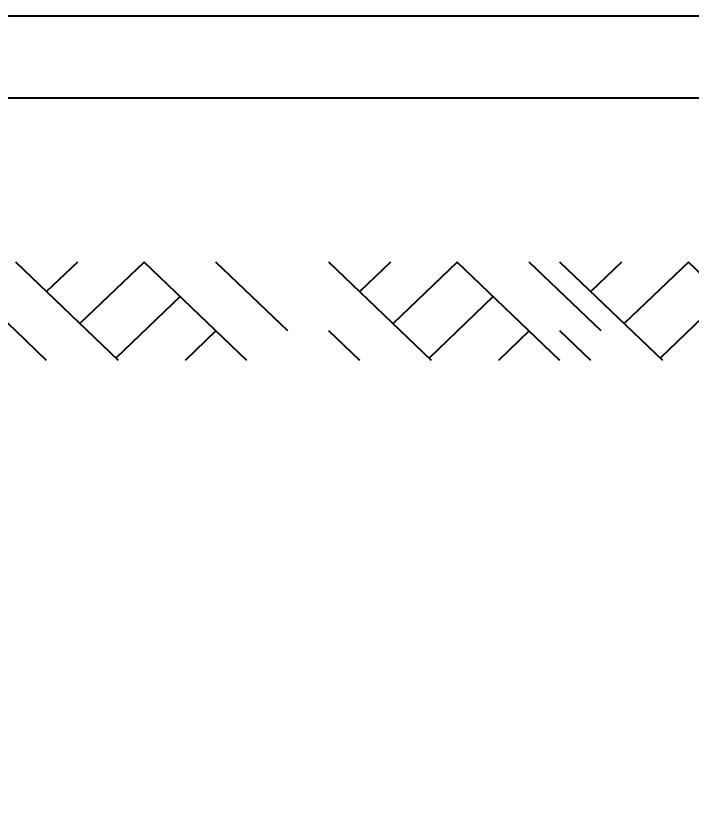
# Model space of a CAD drawing. Extents: x 220580 to 2027826, y -309201 to 71987.
# Drawn here: x 1062608 to 1063431, y -178633 to -177676 of the extents above; entities that cross this region are included whole.
import ezdxf

# ---------------------------------------------------------------- set-up
doc = ezdxf.new("R2010")
doc.units = 0
doc.linetypes.add('DASH', pattern=[0.35, 0.25, -0.1])
doc.linetypes.add('ZN-DOT', pattern=[0.25, 0, -0.25])
for name, color, linetype in [('!ZN6-层高线-8', 8, 'ZN-DOT'), ('20剖面图$0$A-HATCH-1', 252, 'Continuous'), ('20剖面图$0$A-SFCE', 30, 'Continuous'), ('20剖面图$0$AS-COLN', 6, 'Continuous'), ('DIM', 173, 'Continuous')]:
    doc.layers.add(name, color=color, linetype=linetype)
doc.styles.add('DHTEXT-1', font='ROMANS.shx', dxfattribs={"width": 0.7, "bigfont": 'CHINESE.shx'})
doc.dimstyles.new('ZN3', dxfattribs={"dimscale": 3, "dimtxt": 2.5, "dimasz": 1.5, "dimexe": 1, "dimexo": 2, "dimgap": 0.9, "dimtad": 1, "dimdec": 0, "dimdsep": 46, "dimtxsty": 'DHTEXT-1', "dimblk": 'ARCHTICK', "dimcen": 2.5, "dimclrd": 173, "dimclre": 173, "dimclrt": 7, "dimazin": 2, "dimtfac": 1, "dimtix": 1, "dimtmove": 2, "dimatfit": 3, "dimfxl": 0, "dimarcsym": 0})

# ---------------------------------------------------------------- blocks, each defined once
blk = doc.blocks.new('20剖面图$0$$LinePat$素土夯实')
at = {"color": 0}
for p, q in [((0, -210), (210, 0)), ((120, -300), (420, 0)), ((420, 0), (607.5, -187.5)), ((495, -300), (795, 0)), ((615, 0), (705, -90)), ((315, -105), (502.5, -292.5)), ((210, -210), (300, -300)), ((705, -300), (795, -210))]:
    blk.add_line(p, q, dxfattribs=at)
blk = doc.blocks.new('_ArchTick')
at = {"color": 0, "linetype": 'ByBlock', "const_width": 0.4}
blk.add_lwpolyline([(-0.5, -0.5), (0.5, 0.5)], dxfattribs=at)
blk = doc.blocks.new('*D647')
at = {"layer": 'Defpoints', "color": 0, "ltscale": 30, "transparency": 16777216}
for p in [(1059527.09, -179228.68), (1059527.09, -179384.71), (1063802.06, -179384.71)]:
    blk.add_point(p, dxfattribs=at)
at = {"layer": 'DIM', "color": 173, "linetype": 'ByBlock', "lineweight": -2, "ltscale": 30, "transparency": 16777216}
for p, q in [((1059527.09, -178984.71), (1059527.09, -179028.68)), ((1063802.06, -178984.71), (1063802.06, -179028.68)), ((1063802.06, -179228.68), (1059527.09, -179228.68))]:
    blk.add_line(p, q, dxfattribs=at)
at = {"layer": 'DIM', "color": 173, "lineweight": -2, "ltscale": 30, "transparency": 16777216, "xscale": 300, "yscale": 300, "zscale": 300, "rotation": 180}
blk.add_blockref('_ArchTick', (1059527.09, -179228.68), dxfattribs=at)
at = {"layer": 'DIM', "color": 173, "lineweight": -2, "ltscale": 30, "transparency": 16777216, "xscale": 300, "yscale": 300, "zscale": 300}
blk.add_blockref('_ArchTick', (1063802.06, -179228.68), dxfattribs=at)
at = {"layer": 'DIM', "color": 7, "ltscale": 30, "transparency": 16777216, "insert": (1061664.57, -178722.36), "char_height": 500, "attachment_point": 5, "style": 'DHTEXT-1'}
blk.add_mtext('变量', dxfattribs=at)

msp = doc.modelspace()

# ---------------------------------------------------------------- linework, layer by layer
at = {"layer": '!ZN6-层高线-8', "linetype": 'DASH', "ltscale": 400}
msp.add_line((1060129.3, -177676.43), (1071949.9, -177676.43), dxfattribs=at)
at = {"layer": '20剖面图$0$A-SFCE'}
msp.add_line((1059625.23, -177676.43), (1063782.06, -177676.43), dxfattribs=at)
at = {"layer": '20剖面图$0$AS-COLN'}
msp.add_line((1056314.94, -177776.43), (1063450.06, -177776.43), dxfattribs=at)

# ---------------------------------------------------------------- block references
at = {"layer": '20剖面图$0$A-HATCH-1', "xscale": -0.416644607681348, "yscale": 0.4, "zscale": 0.4}
for p in [(1062608.36, -177976.43), (1062939.59, -177976.43), (1063320.83, -177976.43), (1063602.06, -177976.43)]:
    msp.add_blockref('20剖面图$0$$LinePat$素土夯实', p, dxfattribs=at)

# ---------------------------------------------------------------- dimensions: what is measured, and where the dimension line sits
at = {"layer": 'DIM', "ltscale": 30}
dim = msp.add_aligned_dim(p1=(1063802.06, -179384.71), p2=(1059527.09, -179384.71), distance=-156.03, text='变量', dimstyle='ZN3', override={"dimscale": 200}, dxfattribs=at)
dim.commit()
dim.dimension.update_dxf_attribs({"geometry": '*D647', "text_midpoint": (1061664.57, -178722.36)})

doc.saveas('drawing.dxf')
